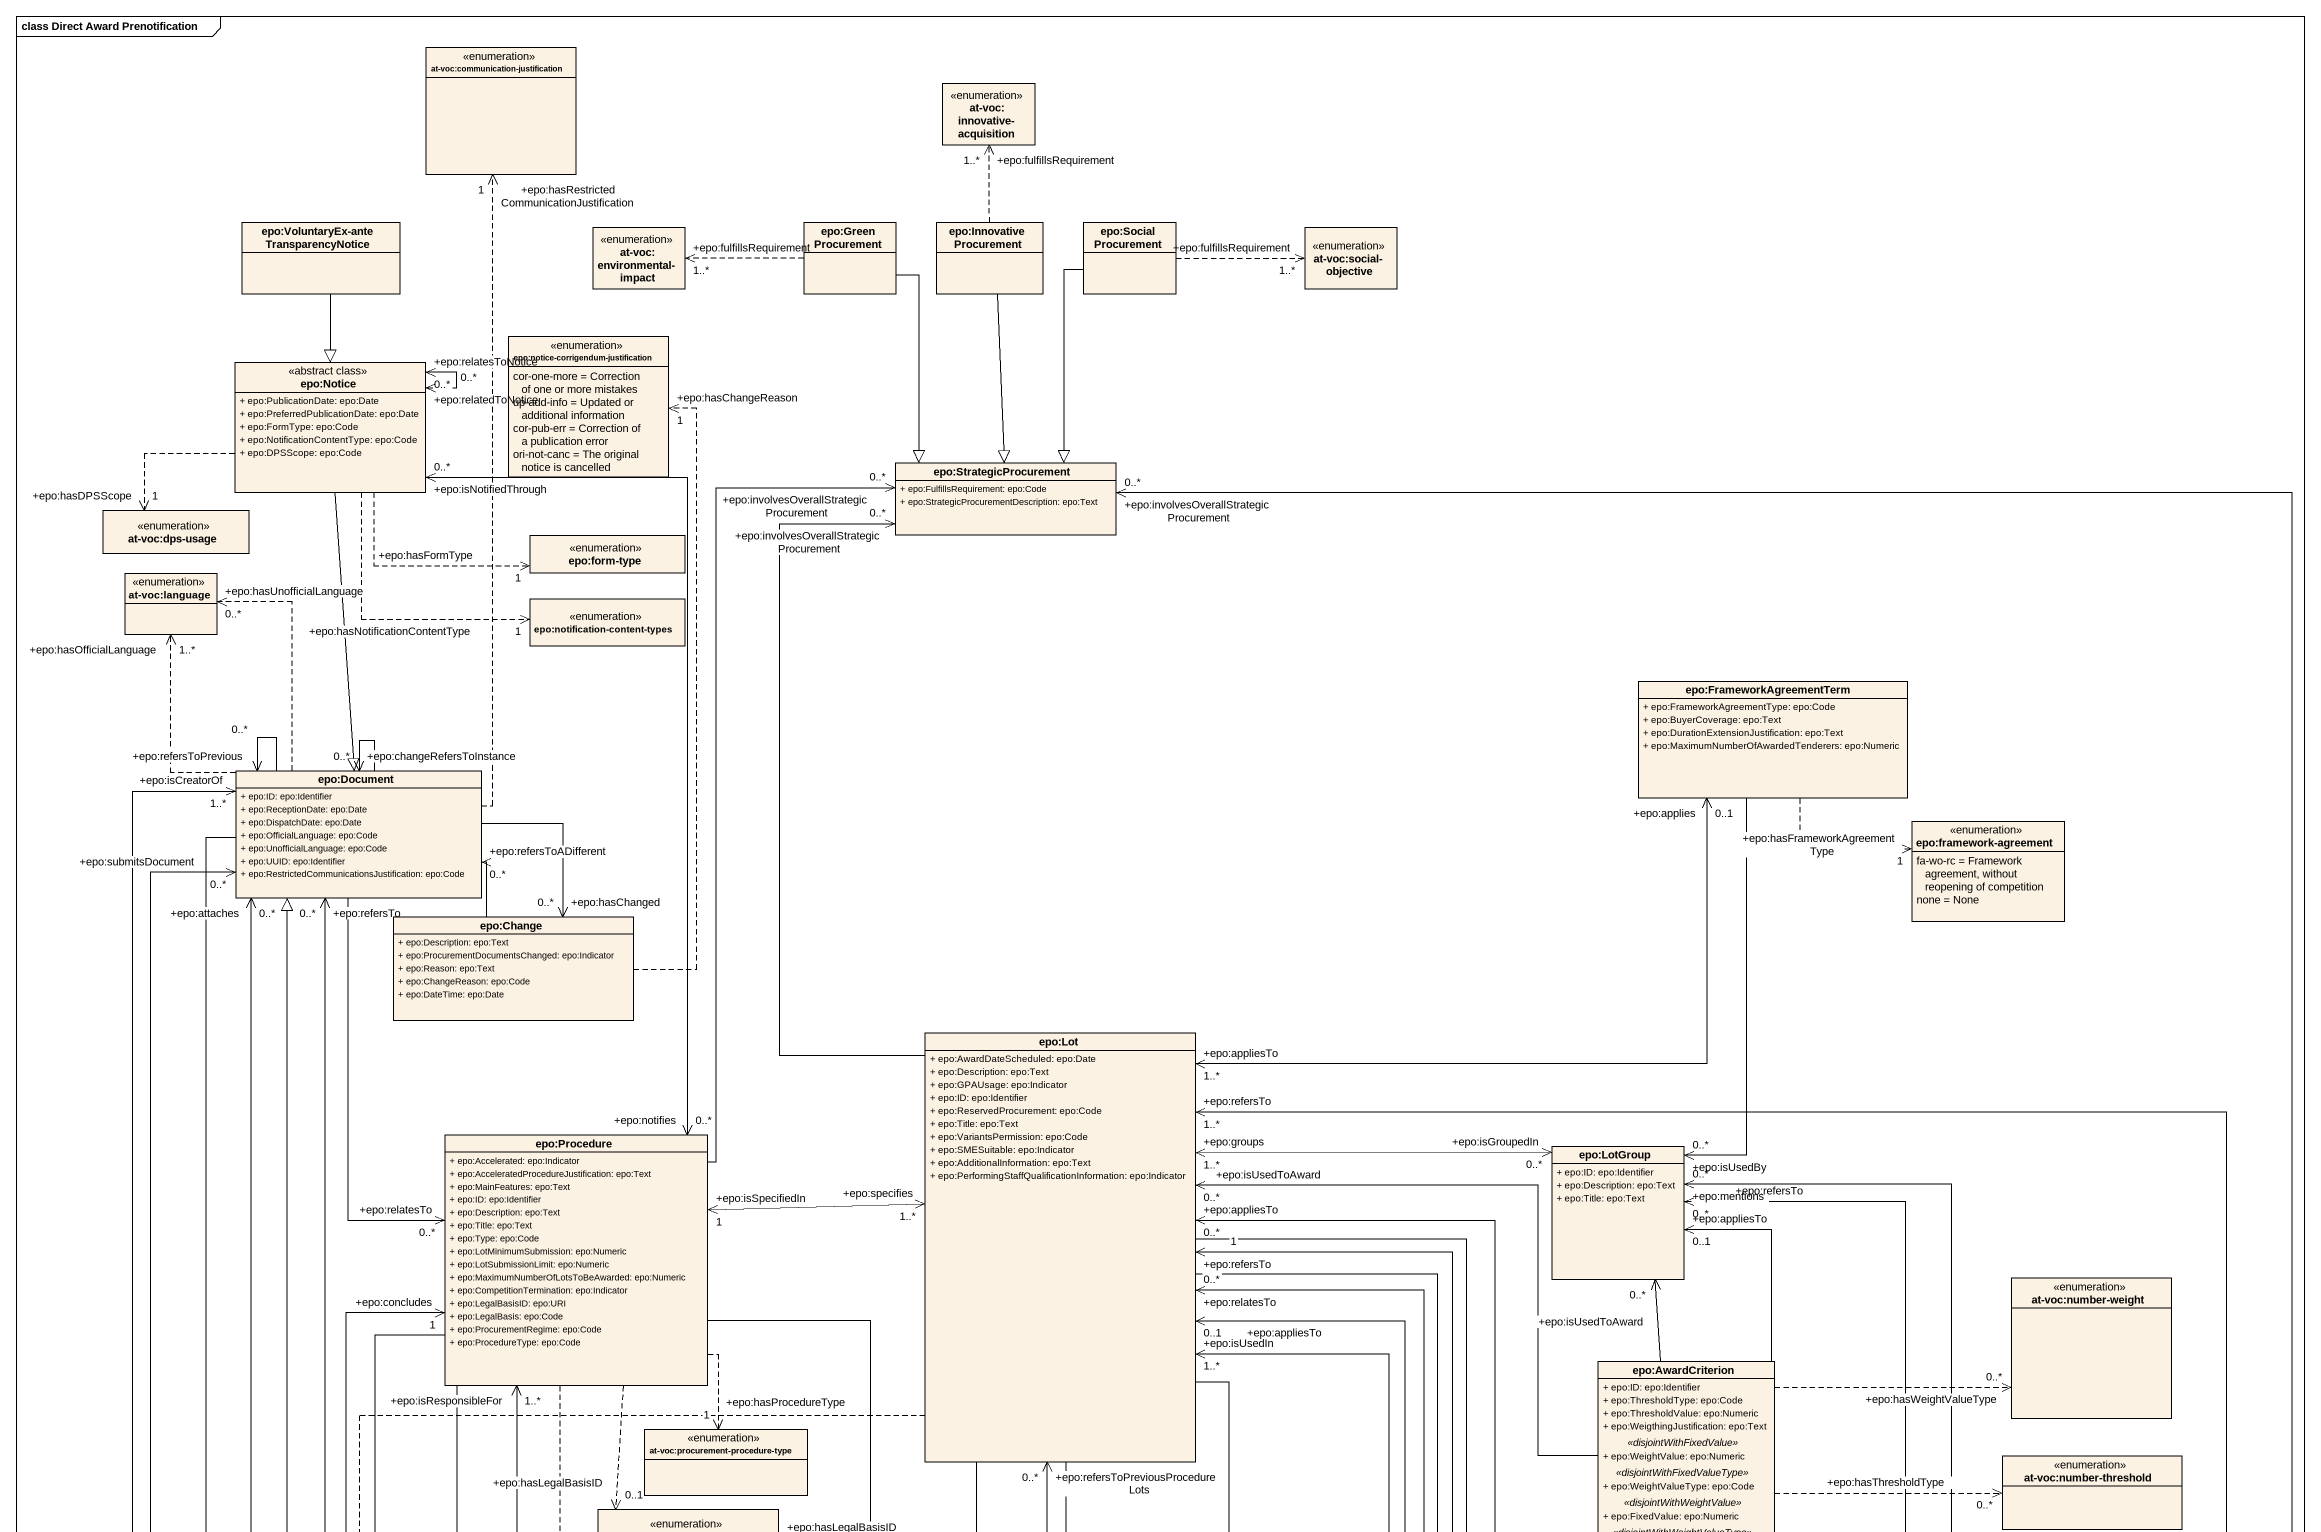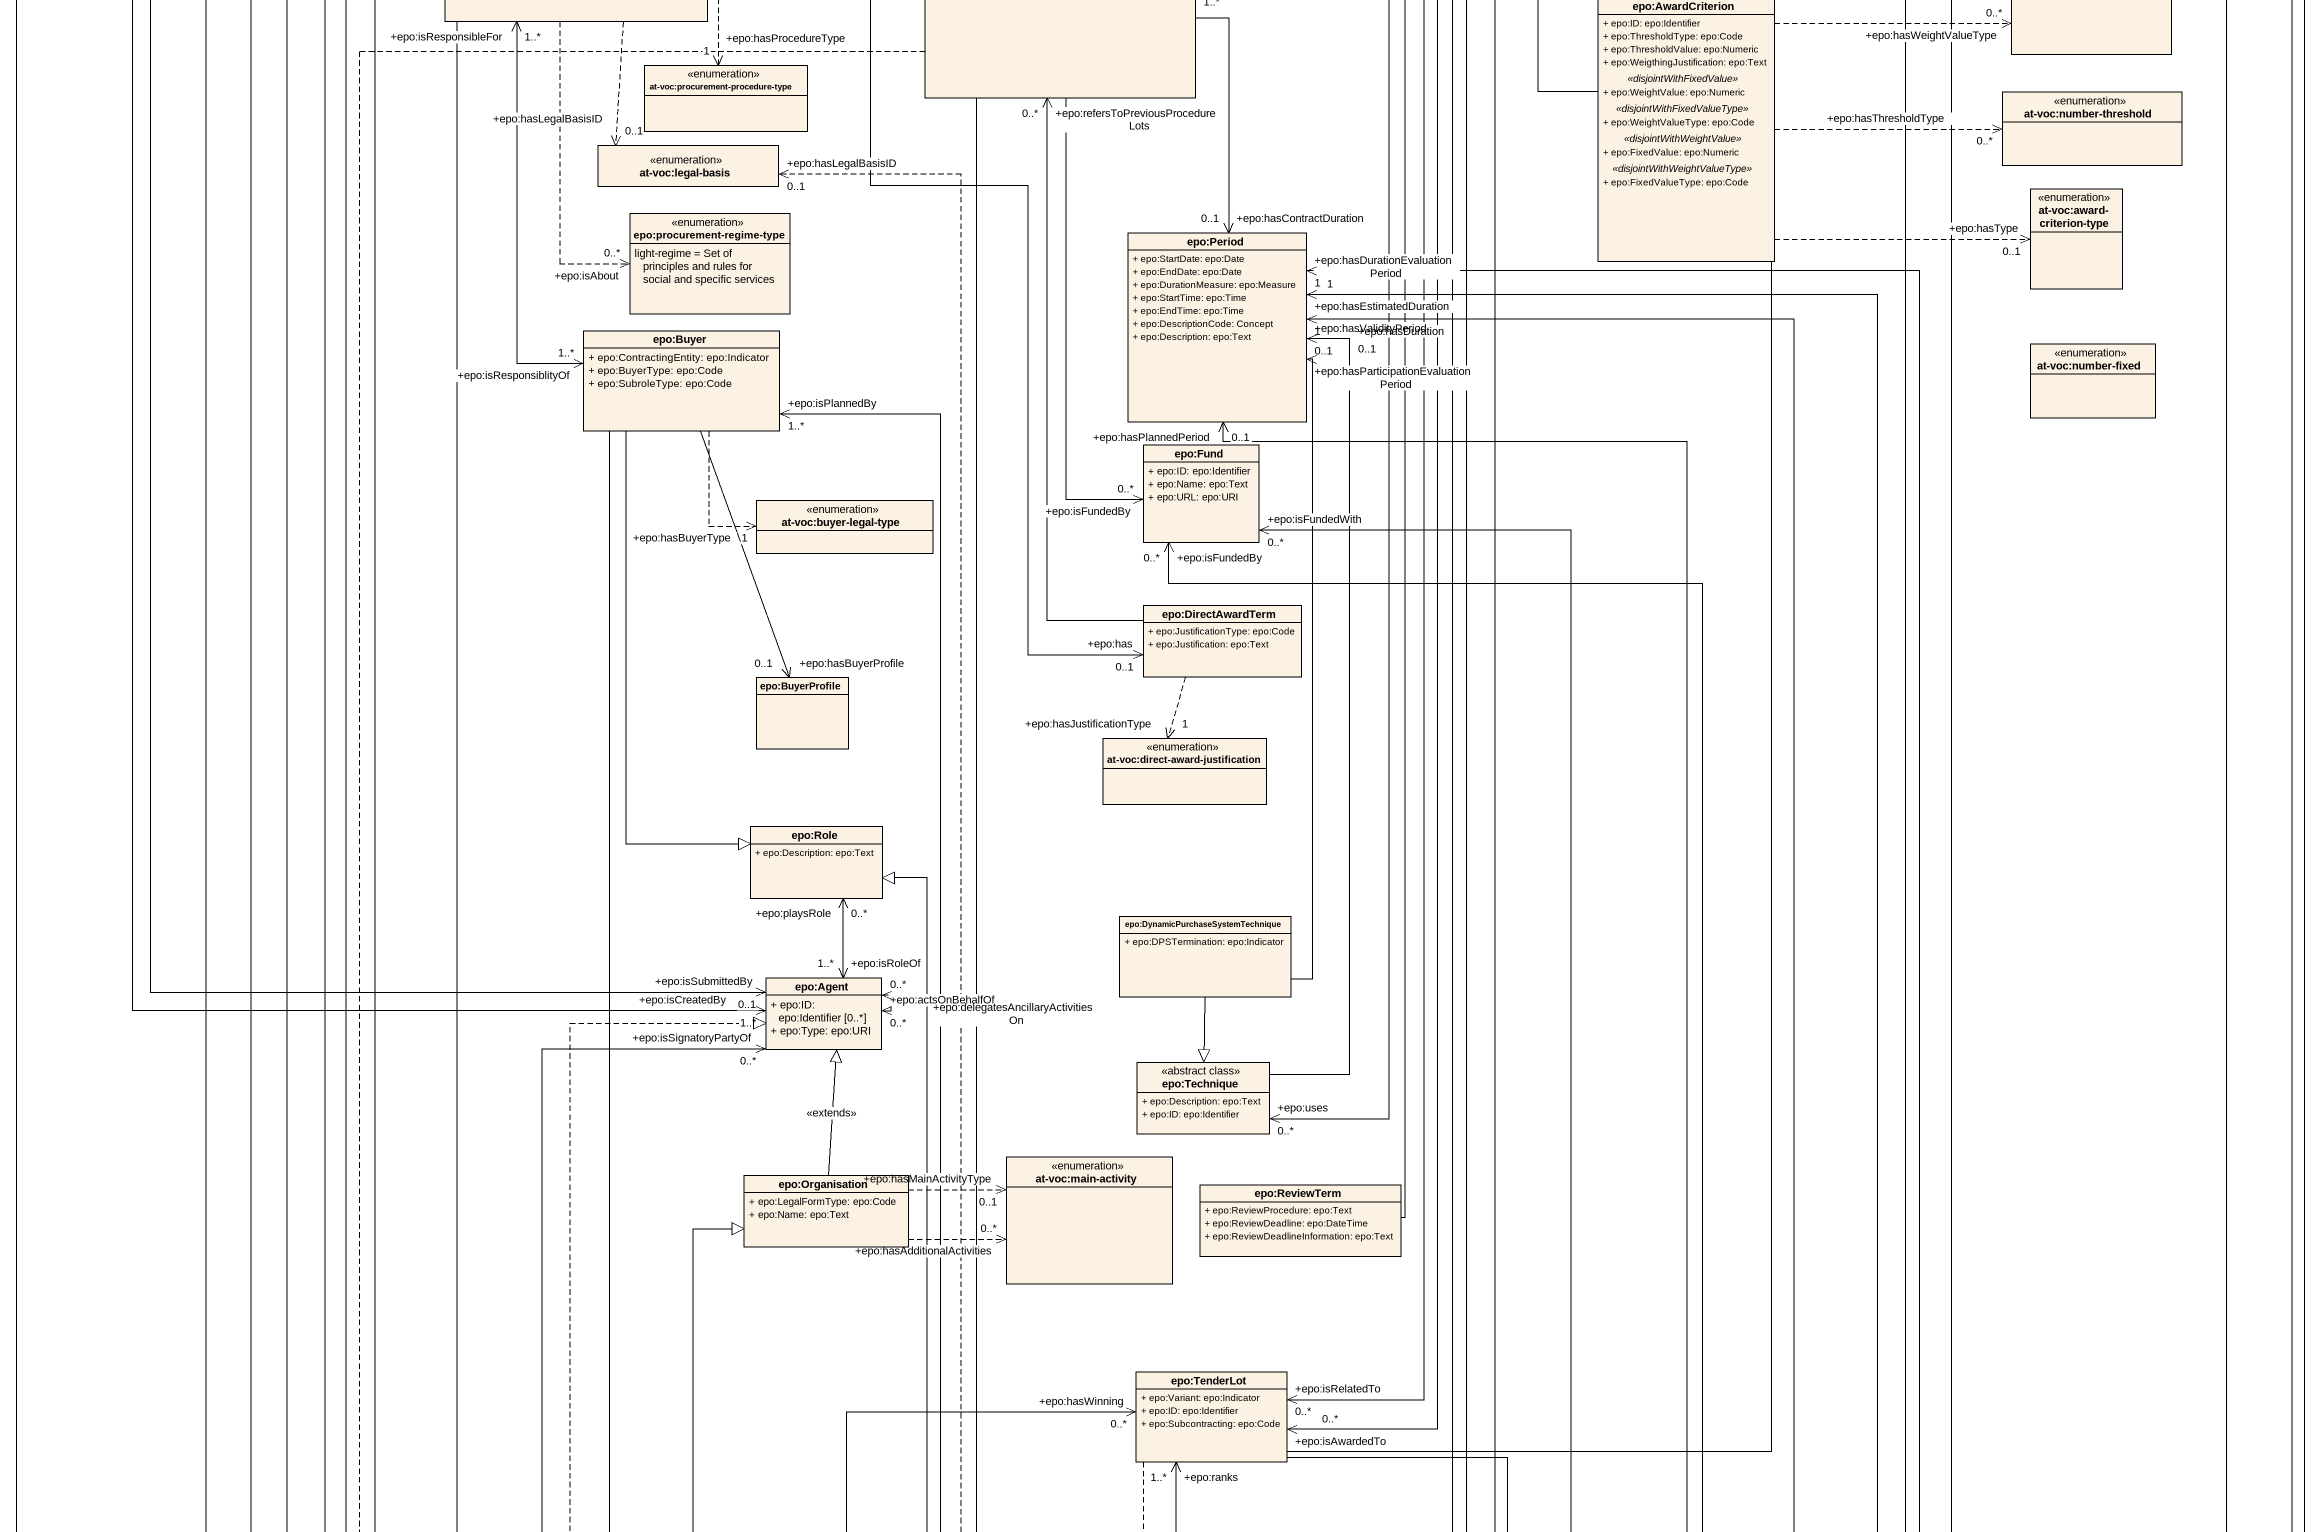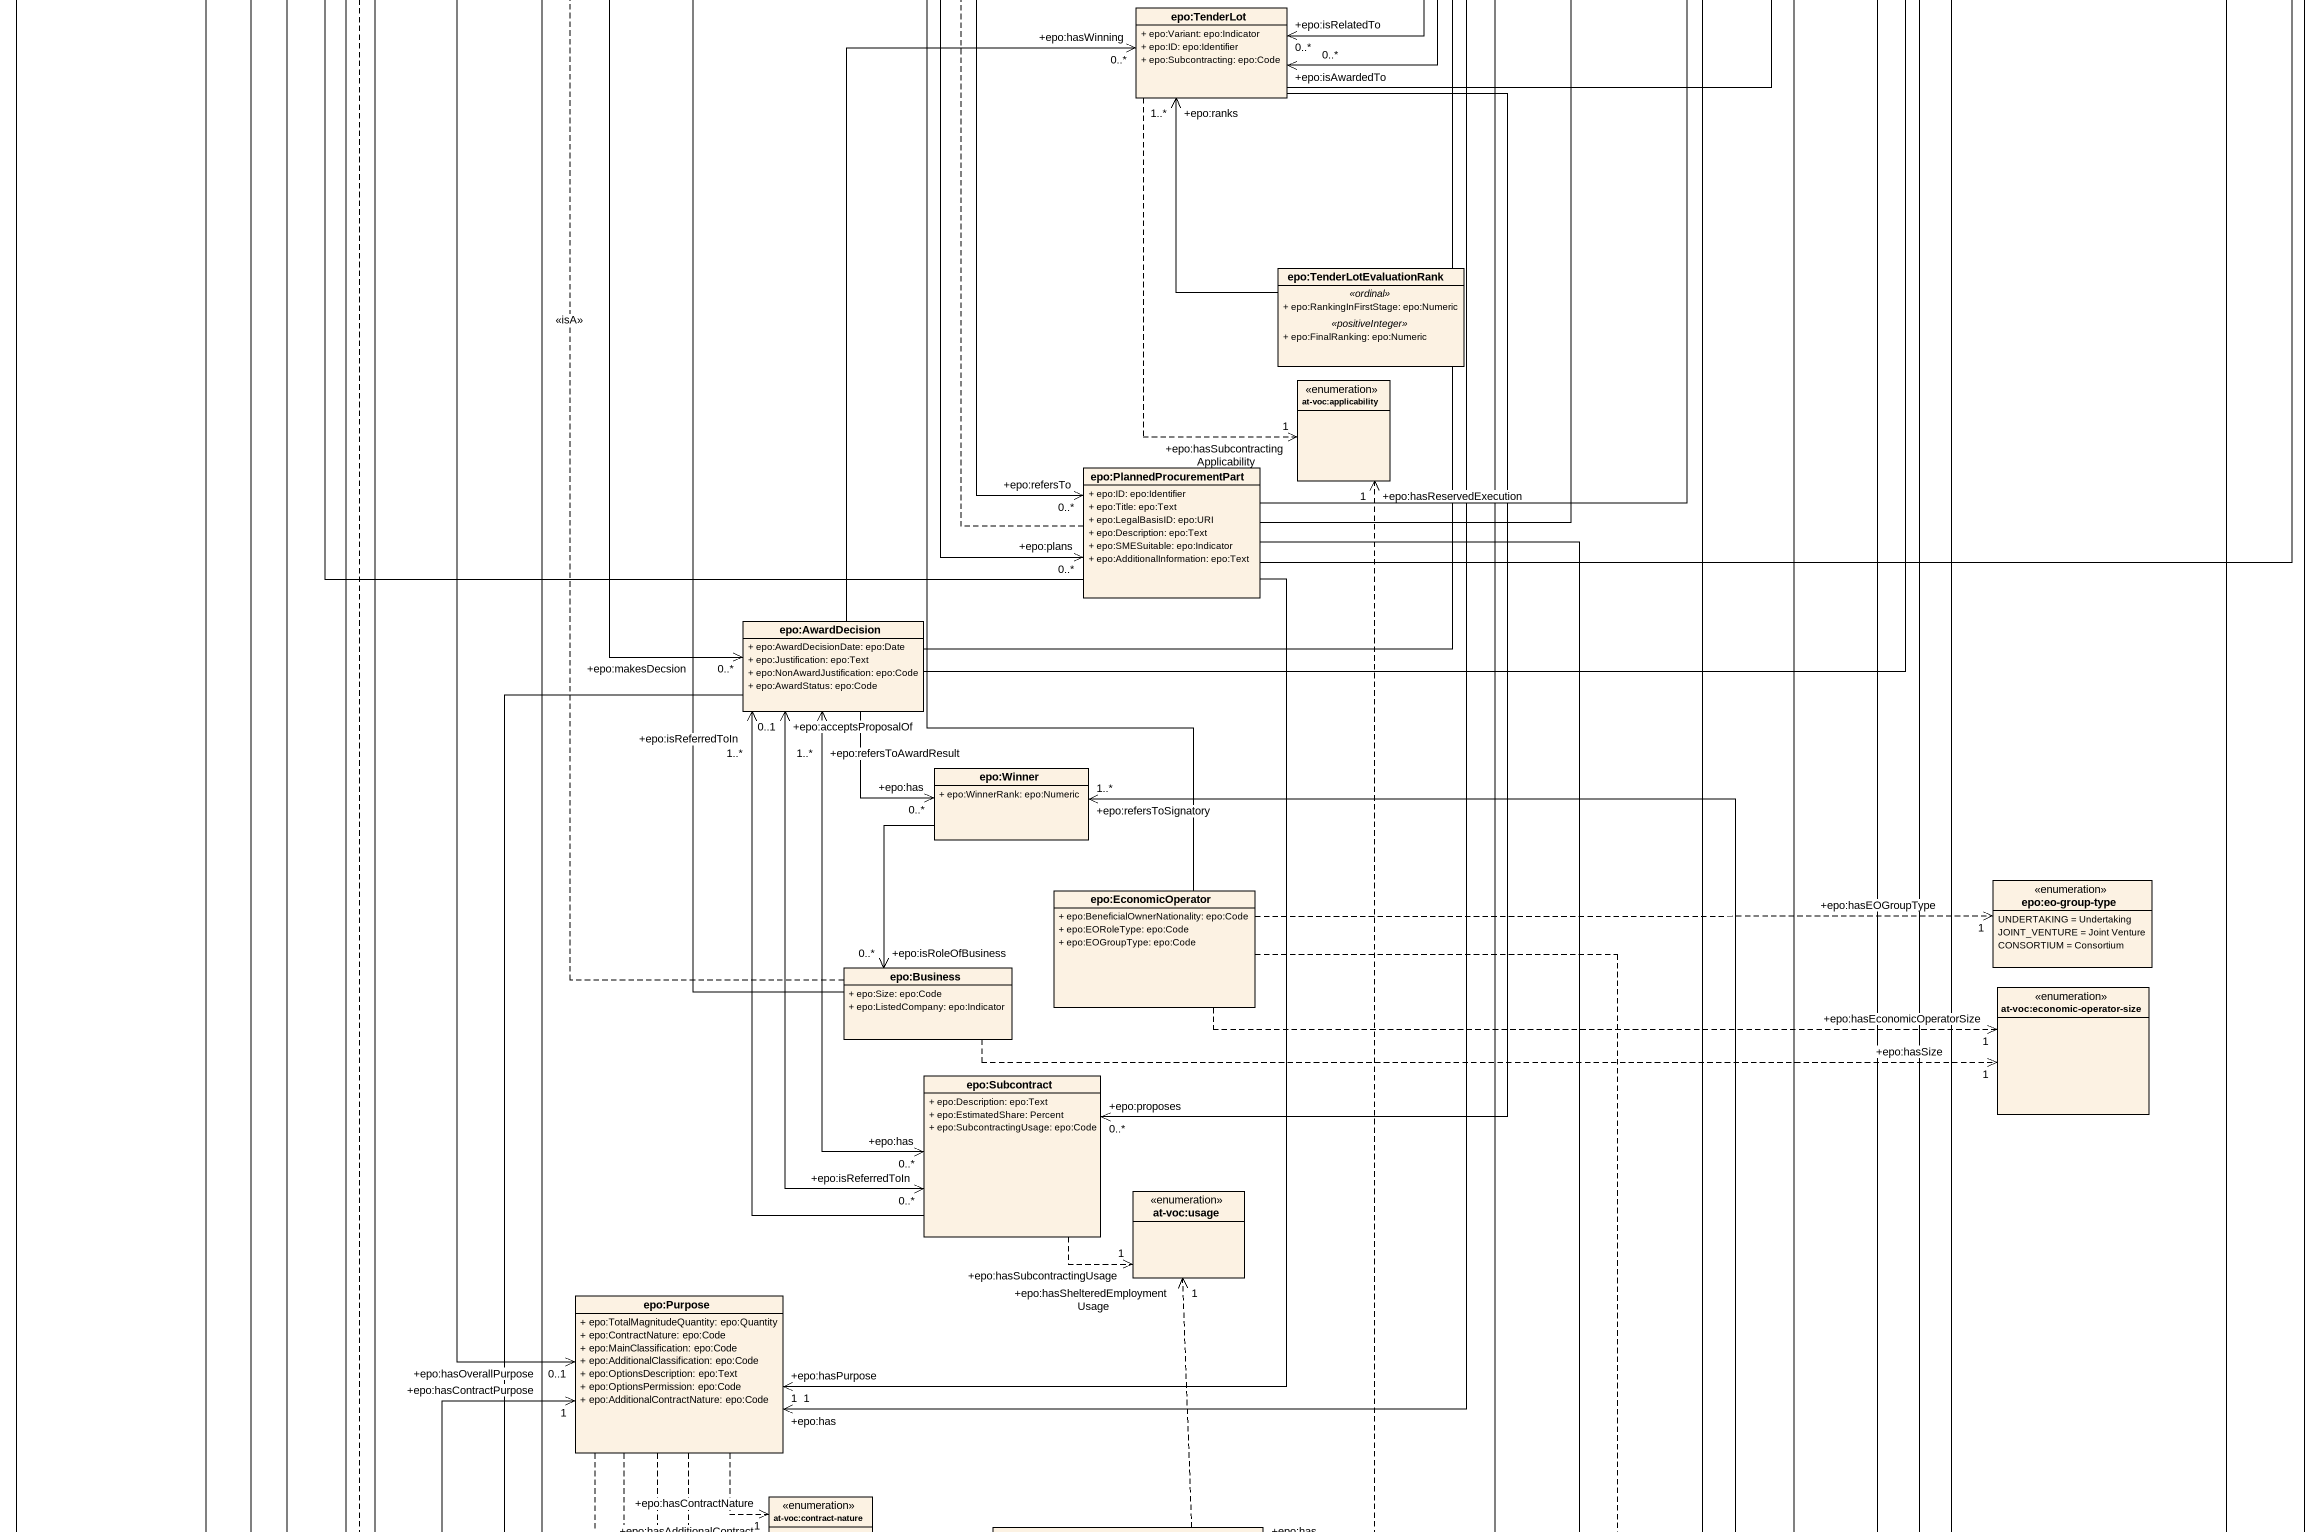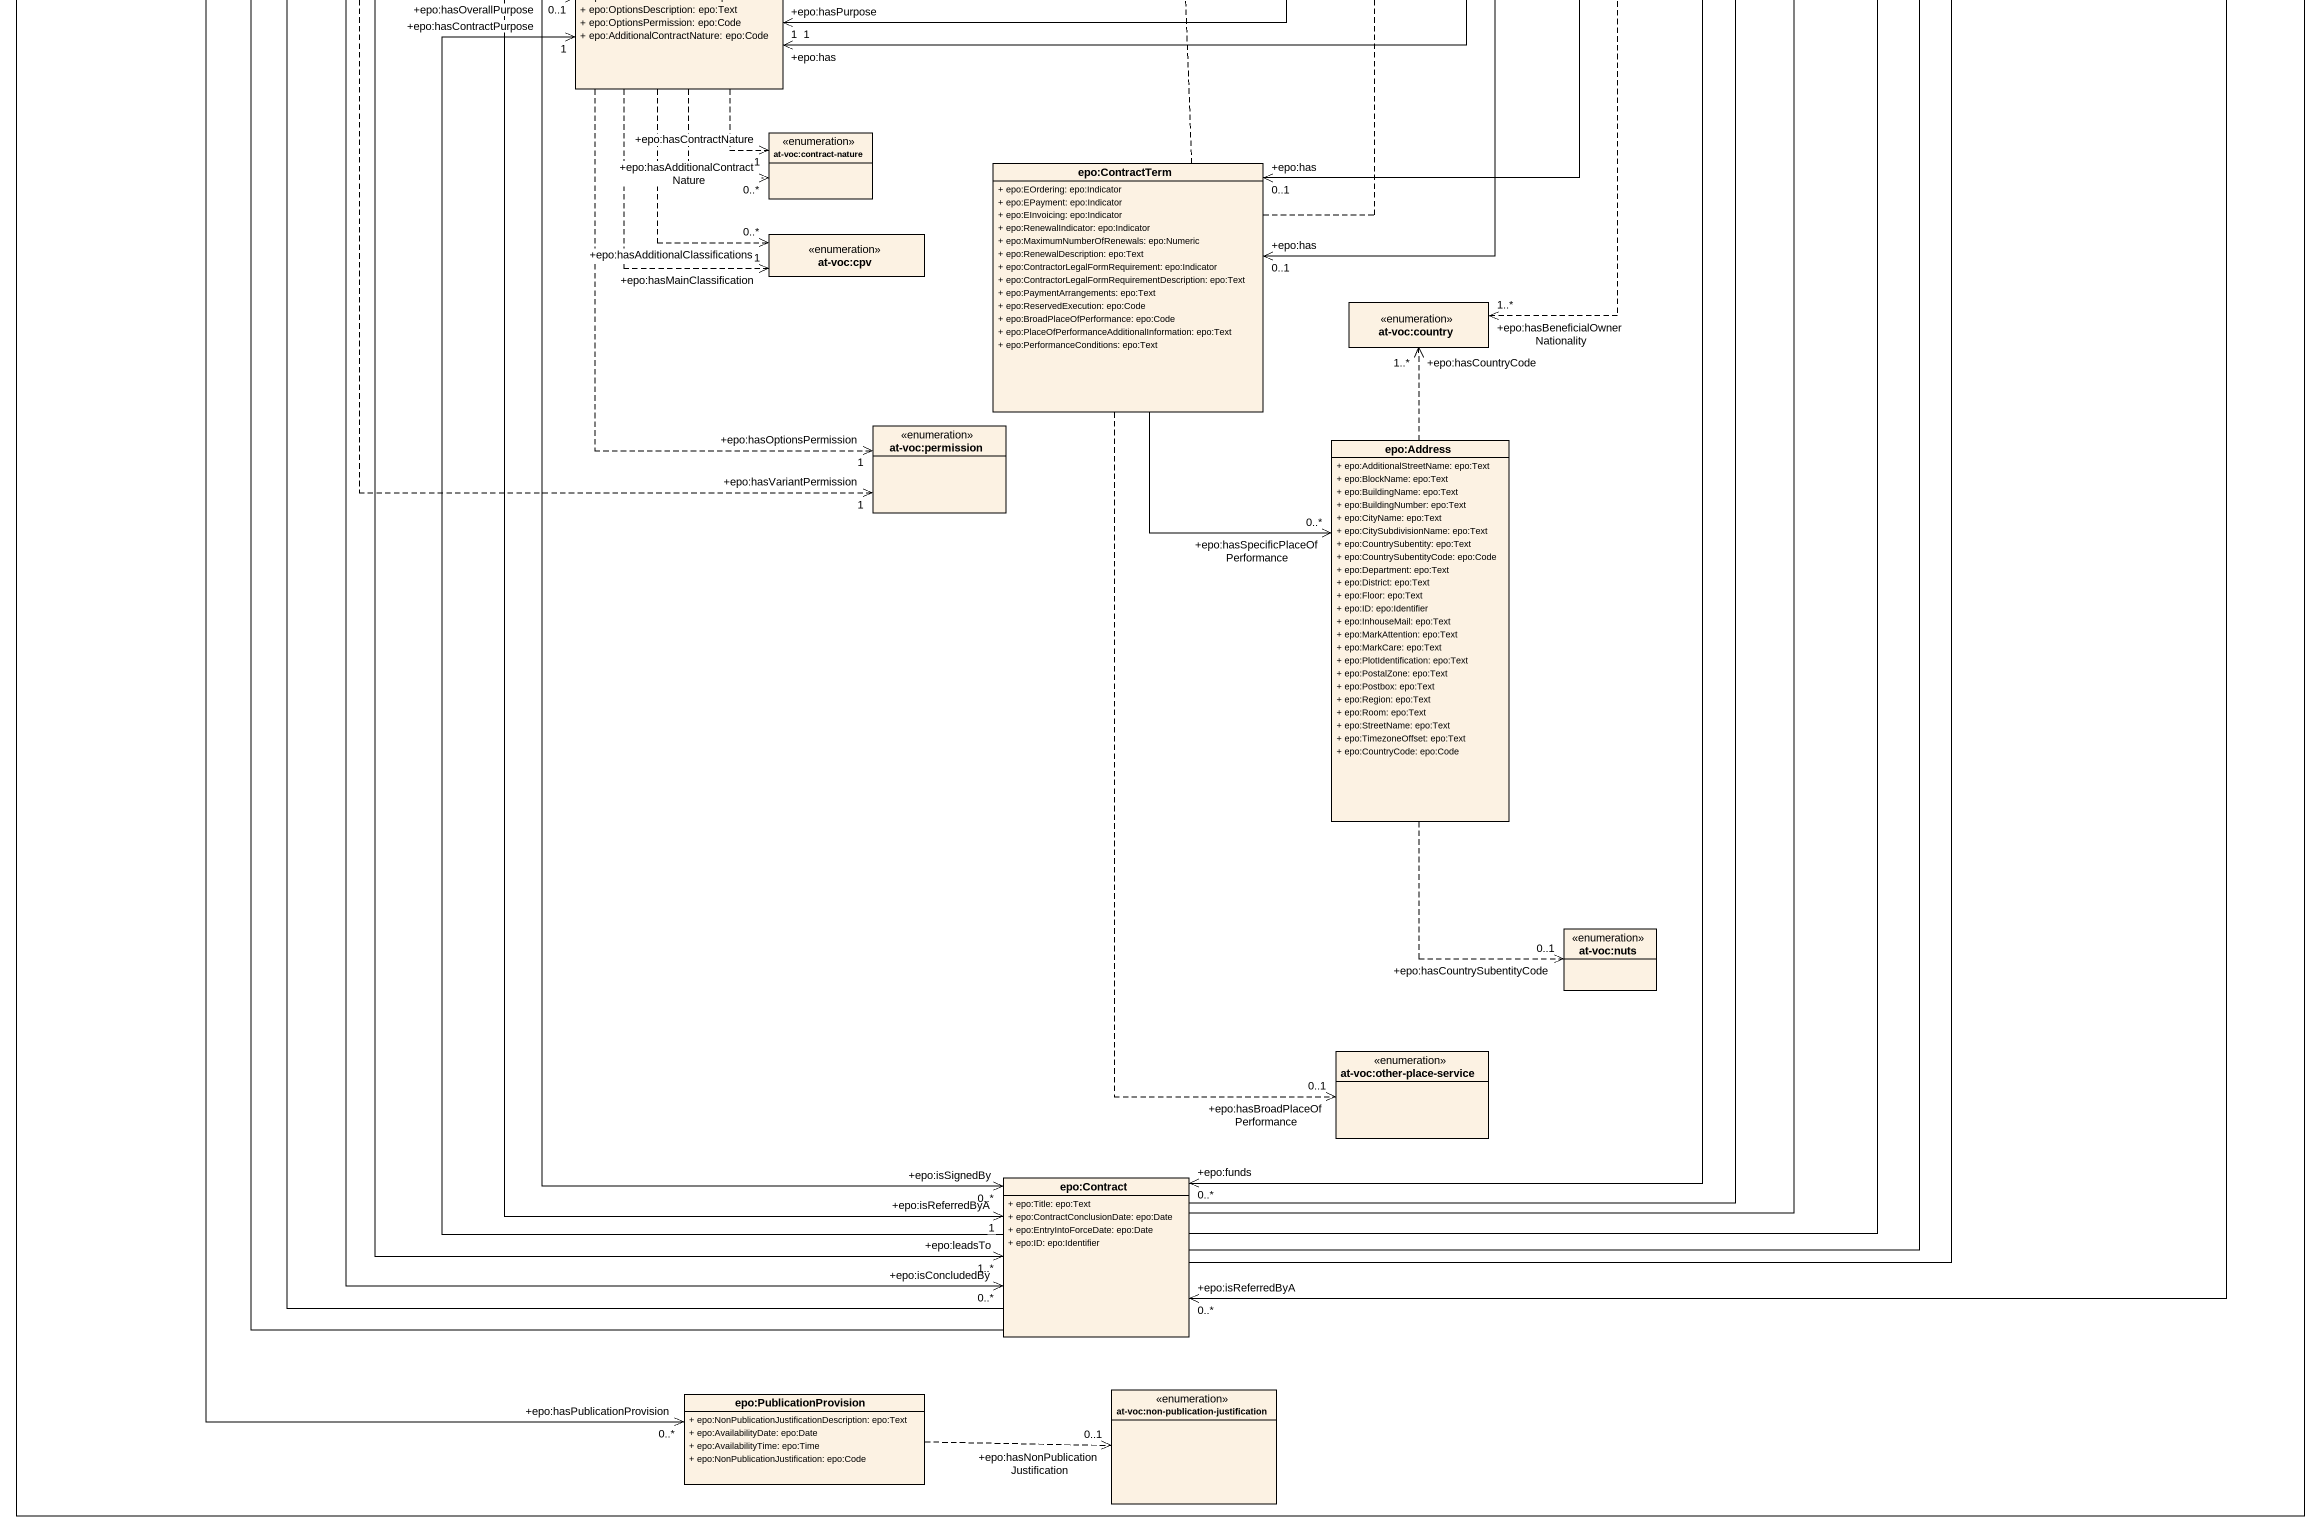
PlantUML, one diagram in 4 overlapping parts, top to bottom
@startuml
mainframe class Direct Award Prenotification
hide circle
hide empty members
skinparam classAttributeIconSize 0
enum "at-voc:communication-justification" as at_voc_communication
enum "at-voc:innovative-acquisition" as at_voc_innovative
class "epo:VoluntaryEx-anteTransparencyNotice" as epo_VoluntaryEx
enum "at-voc:environmental-impact" as at_voc_environmental_impact
class "epo:GreenProcurement" as epo_GreenProcurement
class "epo:InnovativeProcurement" as epo_InnovativeProcurement
class "epo:SocialProcurement" as epo_SocialProcurement
enum "at-voc:social-objective" as at_voc_social_objective
class "epo:Notice" as epo_Notice <<abstract class>> {
  + epo:PublicationDate: epo:Date
  + epo:PreferredPublicationDate: epo:Date
  + epo:FormType: epo:Code
  + epo:NotificationContentType: epo:Code
  + epo:DPSScope: epo:Code
}
enum "epo:notice-corrigendum-justification" as epo_notice_corrigendum {
  cor-one-more = Correction of one or more mistakes
  up-add-info = Updated or additional information
  cor-pub-err = Correction of a publication error
  ori-not-canc = The original notice is cancelled
}
class "epo:StrategicProcurement" as epo_StrategicProcurement {
  + epo:FulfillsRequirement: epo:Code
  + epo:StrategicProcurementDescription: epo:Text
}
enum "at-voc:dps-usage" as at_voc_dps_usage
enum "epo:form-type" as epo_form_type
enum "at-voc:language" as at_voc_language
enum "epo:notification-content-types" as epo_notification_content
class "epo:FrameworkAgreementTerm" as epo_FrameworkAgreementTerm {
  + epo:FrameworkAgreementType: epo:Code
  + epo:BuyerCoverage: epo:Text
  + epo:DurationExtensionJustification: epo:Text
  + epo:MaximumNumberOfAwardedTenderers: epo:Numeric
}
class "epo:Document" as epo_Document {
  + epo:ID: epo:Identifier
  + epo:ReceptionDate: epo:Date
  + epo:DispatchDate: epo:Date
  + epo:OfficialLanguage: epo:Code
  + epo:UnofficialLanguage: epo:Code
  + epo:UUID: epo:Identifier
  + epo:RestrictedCommunicationsJustification: epo:Code
}
enum "epo:framework-agreement" as epo_framework_agreement {
  fa-wo-rc = Framework agreement, without reopening of competition
  none = None
}
class "epo:Change" as epo_Change {
  + epo:Description: epo:Text
  + epo:ProcurementDocumentsChanged: epo:Indicator
  + epo:Reason: epo:Text
  + epo:ChangeReason: epo:Code
  + epo:DateTime: epo:Date
}
class "epo:Lot" as epo_Lot {
  + epo:AwardDateScheduled: epo:Date
  + epo:Description: epo:Text
  + epo:GPAUsage: epo:Indicator
  + epo:ID: epo:Identifier
  + epo:ReservedProcurement: epo:Code
  + epo:Title: epo:Text
  + epo:VariantsPermission: epo:Code
  + epo:SMESuitable: epo:Indicator
  + epo:AdditionalInformation: epo:Text
  + epo:PerformingStaffQualificationInformation: epo:Indicator
}
class "epo:Procedure" as epo_Procedure {
  + epo:Accelerated: epo:Indicator
  + epo:AcceleratedProcedureJustification: epo:Text
  + epo:MainFeatures: epo:Text
  + epo:ID: epo:Identifier
  + epo:Description: epo:Text
  + epo:Title: epo:Text
  + epo:Type: epo:Code
  + epo:LotMinimumSubmission: epo:Numeric
  + epo:LotSubmissionLimit: epo:Numeric
  + epo:MaximumNumberOfLotsToBeAwarded: epo:Numeric
  + epo:CompetitionTermination: epo:Indicator
  + epo:LegalBasisID: epo:URI
  + epo:LegalBasis: epo:Code
  + epo:ProcurementRegime: epo:Code
  + epo:ProcedureType: epo:Code
}
class "epo:LotGroup" as epo_LotGroup {
  + epo:ID: epo:Identifier
  + epo:Description: epo:Text
  + epo:Title: epo:Text
}
enum "at-voc:number-weight" as at_voc_number_weight
class "epo:AwardCriterion" as epo_AwardCriterion {
  + epo:ID: epo:Identifier
  + epo:ThresholdType: epo:Code
  + epo:ThresholdValue: epo:Numeric
  + epo:WeigthingJustification: epo:Text
  .. <<disjointWithFixedValue>> ..
  + epo:WeightValue: epo:Numeric
  .. <<disjointWithFixedValueType>> ..
  + epo:WeightValueType: epo:Code
  .. <<disjointWithWeightValue>> ..
  + epo:FixedValue: epo:Numeric
  .. <<disjointWithWeightValueType>> ..
  + epo:FixedValueType: epo:Code
}
enum "at-voc:procurement-procedure-type" as at_voc_procurement
enum "at-voc:number-threshold" as at_voc_number_threshold
enum "at-voc:legal-basis" as at_voc_legal_basis
enum "at-voc:award-criterion-type" as at_voc_award_criterion_type
enum "epo:procurement-regime-type" as epo_procurement_regime_type {
  light-regime = Set of principles and rules for social and specific services
}
class "epo:Period" as epo_Period {
  + epo:StartDate: epo:Date
  + epo:EndDate: epo:Date
  + epo:DurationMeasure: epo:Measure
  + epo:StartTime: epo:Time
  + epo:EndTime: epo:Time
  + epo:DescriptionCode: Concept
  + epo:Description: epo:Text
}
class "epo:Buyer" as epo_Buyer {
  + epo:ContractingEntity: epo:Indicator
  + epo:BuyerType: epo:Code
  + epo:SubroleType: epo:Code
}
enum "at-voc:number-fixed" as at_voc_number_fixed
class "epo:Fund" as epo_Fund {
  + epo:ID: epo:Identifier
  + epo:Name: epo:Text
  + epo:URL: epo:URI
}
enum "at-voc:buyer-legal-type" as at_voc_buyer_legal_type
class "epo:DirectAwardTerm" as epo_DirectAwardTerm {
  + epo:JustificationType: epo:Code
  + epo:Justification: epo:Text
}
class "epo:BuyerProfile" as epo_BuyerProfile
enum "at-voc:direct-award-justification" as at_voc_direct_award
class "epo:Role" as epo_Role {
  + epo:Description: epo:Text
}
class "epo:DynamicPurchaseSystemTechnique" as epo_DynamicPurchaseSystemTec {
  + epo:DPSTermination: epo:Indicator
}
class "epo:Agent" as epo_Agent {
  + epo:ID: epo:Identifier [0..*]
  + epo:Type: epo:URI
}
class "epo:Technique" as epo_Technique <<abstract class>> {
  + epo:Description: epo:Text
  + epo:ID: epo:Identifier
}
class "epo:Organisation" as epo_Organisation {
  + epo:LegalFormType: epo:Code
  + epo:Name: epo:Text
}
enum "at-voc:main-activity" as at_voc_main_activity
class "epo:ReviewTerm" as epo_ReviewTerm {
  + epo:ReviewProcedure: epo:Text
  + epo:ReviewDeadline: epo:DateTime
  + epo:ReviewDeadlineInformation: epo:Text
}
class "epo:TenderLot" as epo_TenderLot {
  + epo:Variant: epo:Indicator
  + epo:ID: epo:Identifier
  + epo:Subcontracting: epo:Code
}
class "epo:TenderLotEvaluationRank" as epo_TenderLotEvaluationRank {
  .. <<ordinal>> ..
  + epo:RankingInFirstStage: epo:Numeric
  .. <<positiveInteger>> ..
  + epo:FinalRanking: epo:Numeric
}
enum "at-voc:applicability" as at_voc_applicability
class "epo:PlannedProcurementPart" as epo_PlannedProcurementPart {
  + epo:ID: epo:Identifier
  + epo:Title: epo:Text
  + epo:LegalBasisID: epo:URI
  + epo:Description: epo:Text
  + epo:SMESuitable: epo:Indicator
  + epo:AdditionalInformation: epo:Text
}
class "epo:AwardDecision" as epo_AwardDecision {
  + epo:AwardDecisionDate: epo:Date
  + epo:Justification: epo:Text
  + epo:NonAwardJustification: epo:Code
  + epo:AwardStatus: epo:Code
}
class "epo:Winner" as epo_Winner {
  + epo:WinnerRank: epo:Numeric
}
enum "epo:eo-group-type" as epo_eo_group_type {
  UNDERTAKING = Undertaking
  JOINT_VENTURE = Joint Venture
  CONSORTIUM = Consortium
}
class "epo:EconomicOperator" as epo_EconomicOperator {
  + epo:BeneficialOwnerNationality: epo:Code
  + epo:EORoleType: epo:Code
  + epo:EOGroupType: epo:Code
}
class "epo:Business" as epo_Business {
  + epo:Size: epo:Code
  + epo:ListedCompany: epo:Indicator
}
enum "at-voc:economic-operator-size" as at_voc_economic_operator
class "epo:Subcontract" as epo_Subcontract {
  + epo:Description: epo:Text
  + epo:EstimatedShare: Percent
  + epo:SubcontractingUsage: epo:Code
}
enum "at-voc:usage" as at_voc_usage
class "epo:Purpose" as epo_Purpose {
  + epo:TotalMagnitudeQuantity: epo:Quantity
  + epo:ContractNature: epo:Code
  + epo:MainClassification: epo:Code
  + epo:AdditionalClassification: epo:Code
  + epo:OptionsDescription: epo:Text
  + epo:OptionsPermission: epo:Code
  + epo:AdditionalContractNature: epo:Code
}
enum "at-voc:contract-nature" as at_voc_contract_nature
class "epo:ContractTerm" as epo_ContractTerm {
  + epo:EOrdering: epo:Indicator
  + epo:EPayment: epo:Indicator
  + epo:EInvoicing: epo:Indicator
  + epo:RenewalIndicator: epo:Indicator
  + epo:MaximumNumberOfRenewals: epo:Numeric
  + epo:RenewalDescription: epo:Text
  + epo:ContractorLegalFormRequirement: epo:Indicator
  + epo:ContractorLegalFormRequirementDescription: epo:Text
  + epo:PaymentArrangements: epo:Text
  + epo:ReservedExecution: epo:Code
  + epo:BroadPlaceOfPerformance: epo:Code
  + epo:PlaceOfPerformanceAdditionalInformation: epo:Text
  + epo:PerformanceConditions: epo:Text
}
enum "at-voc:cpv" as at_voc_cpv
enum "at-voc:country" as at_voc_country
enum "at-voc:permission" as at_voc_permission
class "epo:Address" as epo_Address {
  + epo:AdditionalStreetName: epo:Text
  + epo:BlockName: epo:Text
  + epo:BuildingName: epo:Text
  + epo:BuildingNumber: epo:Text
  + epo:CityName: epo:Text
  + epo:CitySubdivisionName: epo:Text
  + epo:CountrySubentity: epo:Text
  + epo:CountrySubentityCode: epo:Code
  + epo:Department: epo:Text
  + epo:District: epo:Text
  + epo:Floor: epo:Text
  + epo:ID: epo:Identifier
  + epo:InhouseMail: epo:Text
  + epo:MarkAttention: epo:Text
  + epo:MarkCare: epo:Text
  + epo:PlotIdentification: epo:Text
  + epo:PostalZone: epo:Text
  + epo:Postbox: epo:Text
  + epo:Region: epo:Text
  + epo:Room: epo:Text
  + epo:StreetName: epo:Text
  + epo:TimezoneOffset: epo:Text
  + epo:CountryCode: epo:Code
}
enum "at-voc:nuts" as at_voc_nuts
enum "at-voc:other-place-service" as at_voc_other_place_service
class "epo:Contract" as epo_Contract {
  + epo:Title: epo:Text
  + epo:ContractConclusionDate: epo:Date
  + epo:EntryIntoForceDate: epo:Date
  + epo:ID: epo:Identifier
}
class "epo:PublicationProvision" as epo_PublicationProvision {
  + epo:NonPublicationJustificationDescription: epo:Text
  + epo:AvailabilityDate: epo:Date
  + epo:AvailabilityTime: epo:Time
  + epo:NonPublicationJustification: epo:Code
}
enum "at-voc:non-publication-justification" as at_voc_non_publication
epo_VoluntaryEx --|> epo_Notice
epo_GreenProcurement .left.> "+epo:fulfillsRequirement\n1..*" at_voc_environmental_impact
epo_GreenProcurement --|> epo_StrategicProcurement
epo_InnovativeProcurement .up.> "+epo:fulfillsRequirement\n1..*" at_voc_innovative
epo_InnovativeProcurement --|> epo_StrategicProcurement
epo_SocialProcurement .right.> "+epo:fulfillsRequirement\n1..*" at_voc_social_objective
epo_SocialProcurement --|> epo_StrategicProcurement
epo_Notice "+epo:relatedToNotice\n0..*" <--> "+epo:relatesToNotice\n0..*" epo_Notice
epo_Notice ..> "+epo:hasDPSScope\n1" at_voc_dps_usage
epo_Notice .right.> "+epo:hasFormType\n1" epo_form_type
epo_Notice ..> "+epo:hasNotificationContentType\n1" epo_notification_content
epo_Notice --|> epo_Document
epo_Notice "+epo:isNotifiedThrough\n0..*" <--> "+epo:notifies\n0..*" epo_Procedure
epo_FrameworkAgreementTerm ..> "+epo:hasFrameworkAgreementType\n1" epo_framework_agreement
epo_FrameworkAgreementTerm "+epo:applies\n0..1" <--> "+epo:appliesTo\n1..*" epo_Lot
epo_FrameworkAgreementTerm --> "+epo:isUsedBy\n0..*" epo_LotGroup
epo_Document .up.> "+epo:hasRestrictedCommunicationJustification\n1" at_voc_communication
epo_Document .up.> "+epo:hasUnofficialLanguage\n0..*" at_voc_language
epo_Document .up.> "+epo:hasOfficialLanguage\n1..*" at_voc_language
epo_Document --> "+epo:refersToPrevious\n0..*" epo_Document
epo_Document --> "+epo:changeRefersToInstance\n0..*" epo_Document
epo_Document --> "+epo:hasChanged\n0..*" epo_Change
epo_Document --> "+epo:relatesTo\n0..*" epo_Procedure
epo_Document "+epo:submitsDocument\n0..*" <--> "+epo:isSubmittedBy\n0..1" epo_Agent
epo_Document --> "+epo:hasPublicationProvision\n0..*" epo_PublicationProvision
epo_Change .up.> "+epo:hasChangeReason\n1" epo_notice_corrigendum
epo_Change -up-> "+epo:refersToADifferent\n0..*" epo_Document
epo_Lot -up-> "+epo:involvesOverallStrategicProcurement\n0..*" epo_StrategicProcurement
epo_Lot "+epo:groups\n1..*" <-right-> "+epo:isGroupedIn\n0..*" epo_LotGroup
epo_Lot --> "+epo:hasContractDuration\n0..1" epo_Period
epo_Lot --> "+epo:isFundedBy\n0..*" epo_Fund
epo_Lot --> "+epo:isAwardedTo\n0..*" epo_TenderLot
epo_Lot --> "+epo:refersTo\n0..*" epo_PlannedProcurementPart
epo_Lot --> "+epo:has\n1" epo_Purpose
epo_Lot "+epo:appliesTo\n0..*" <--> "+epo:has\n0..1" epo_ContractTerm
epo_Lot ..> "+epo:hasVariantPermission\n1" at_voc_permission
epo_Procedure -up-> "+epo:involvesOverallStrategicProcurement\n0..*" epo_StrategicProcurement
epo_Procedure "+epo:isSpecifiedIn\n1" <-right-> "+epo:specifies\n1..*" epo_Lot
epo_Procedure ..> "+epo:hasProcedureType\n1" at_voc_procurement
epo_Procedure ..> "+epo:hasLegalBasisID\n0..1" at_voc_legal_basis
epo_Procedure ..> "+epo:isAbout\n0..*" epo_procurement_regime_type
epo_Procedure "+epo:isResponsibleFor\n1..*" <--> "+epo:isResponsiblityOf\n1..*" epo_Buyer
epo_Procedure --> "+epo:has\n0..1" epo_DirectAwardTerm
epo_Procedure --> "+epo:hasOverallPurpose\n0..1" epo_Purpose
epo_Procedure "+epo:concludes\n1" <--> "+epo:isConcludedBy\n0..*" epo_Contract
epo_Procedure --> "+epo:leadsTo\n1..*" epo_Contract
epo_AwardCriterion -left-> "+epo:isUsedToAward\n0..*" epo_Lot
epo_AwardCriterion -up-> "+epo:isUsedToAward\n0..*" epo_LotGroup
epo_AwardCriterion .right.> "+epo:hasWeightValueType\n0..*" at_voc_number_weight
epo_AwardCriterion .right.> "+epo:hasThresholdType\n0..*" at_voc_number_threshold
epo_AwardCriterion .right.> "+epo:hasType\n0..1" at_voc_award_criterion_type
epo_Buyer ..> "+epo:hasBuyerType\n1" at_voc_buyer_legal_type
epo_Buyer --> "+epo:hasBuyerProfile\n0..1" epo_BuyerProfile
epo_Buyer --|> epo_Role
epo_Buyer "+epo:isPlannedBy\n1..*" <--> "+epo:plans\n0..*" epo_PlannedProcurementPart
epo_Buyer --> "+epo:makesDecsion\n0..*" epo_AwardDecision
epo_DirectAwardTerm -up-> "+epo:refersToPreviousProcedureLots\n0..*" epo_Lot
epo_DirectAwardTerm ..> "+epo:hasJustificationType\n1" at_voc_direct_award
epo_DynamicPurchaseSystemTec -up-> "+epo:hasParticipationEvaluationPeriod\n0..1" epo_Period
epo_DynamicPurchaseSystemTec --|> epo_Technique
epo_Agent "+epo:isCreatedBy\n1..*" <-up-> "+epo:isCreatorOf\n1..*" epo_Document
epo_Agent "+epo:isRoleOf\n1..*" <-up-> "+epo:playsRole\n0..*" epo_Role
epo_Agent "+epo:actsOnBehalfOf\n0..*" <--> "+epo:delegatesAncillaryActivitiesOn\n0..*" epo_Agent
epo_Technique "+epo:uses\n0..*" <-up-> "+epo:isUsedIn\n1..*" epo_Lot
epo_Technique -up-> "+epo:hasValidityPeriod\n0..1" epo_Period
epo_Organisation -up-|> epo_Agent : <<extends>>
epo_Organisation .right.> "+epo:hasAdditionalActivities\n0..*" at_voc_main_activity
epo_Organisation .right.> "+epo:hasMainActivityType\n0..1" at_voc_main_activity
epo_ReviewTerm -up-> "+epo:appliesTo\n0..1" epo_Lot
epo_TenderLot "+epo:isRelatedTo\n0..*" <-up-> "+epo:relatesTo\n0..*" epo_Lot
epo_TenderLot -up-> "+epo:appliesTo\n0..1" epo_LotGroup
epo_TenderLot ..> "+epo:hasSubcontractingApplicability\n1" at_voc_applicability
epo_TenderLot --> "+epo:proposes\n0..*" epo_Subcontract
epo_TenderLotEvaluationRank -up-> "+epo:ranks\n1..*" epo_TenderLot
epo_PlannedProcurementPart -up-> "+epo:involvesOverallStrategicProcurement\n0..*" epo_StrategicProcurement
epo_PlannedProcurementPart -up-> "+epo:refersTo\n0..*" epo_Document
epo_PlannedProcurementPart .up.> "+epo:hasLegalBasisID\n0..1" at_voc_legal_basis
epo_PlannedProcurementPart -up-> "+epo:hasPlannedPeriod\n0..1" epo_Period
epo_PlannedProcurementPart -up-> "+epo:isFundedWith\n0..*" epo_Fund
epo_PlannedProcurementPart --> "+epo:hasPurpose\n1" epo_Purpose
epo_PlannedProcurementPart --> "+epo:has\n0..1" epo_ContractTerm
epo_AwardDecision -up-> "+epo:refersTo\n1" epo_Lot
epo_AwardDecision -up-> "+epo:refersTo\n0..*" epo_LotGroup
epo_AwardDecision -up-> "+epo:hasWinning\n0..*" epo_TenderLot
epo_AwardDecision --> "+epo:has\n0..*" epo_Winner
epo_AwardDecision --> "+epo:isReferredByA\n1" epo_Contract
epo_Winner --> "+epo:isRoleOfBusiness\n0..*" epo_Business
epo_EconomicOperator -up-|> epo_Role
epo_EconomicOperator .right.> "+epo:hasEOGroupType\n1" epo_eo_group_type
epo_EconomicOperator .right.> "+epo:hasEconomicOperatorSize\n1" at_voc_economic_operator
epo_EconomicOperator ..> "+epo:hasBeneficialOwnerNationality\n1..*" at_voc_country
epo_Business .up.|> epo_Agent : <<isA>>
epo_Business -up-|> epo_Organisation
epo_Business .right.> "+epo:hasSize\n1" at_voc_economic_operator
epo_Subcontract "+epo:isReferredToIn\n0..*" <-up-> "+epo:acceptsProposalOf\n0..1" epo_AwardDecision
epo_Subcontract -up-> "+epo:isReferredToIn\n1..*" epo_AwardDecision
epo_Subcontract "+epo:has\n0..*" <-up-> "+epo:refersToAwardResult\n1..*" epo_AwardDecision
epo_Subcontract .right.> "+epo:hasSubcontractingUsage\n1" at_voc_usage
epo_Purpose ..> "+epo:hasAdditionalContractNature\n0..*" at_voc_contract_nature
epo_Purpose ..> "+epo:hasContractNature\n1" at_voc_contract_nature
epo_Purpose ..> "+epo:hasAdditionalClassifications\n0..*" at_voc_cpv
epo_Purpose ..> "+epo:hasMainClassification\n1" at_voc_cpv
epo_Purpose ..> "+epo:hasOptionsPermission\n1" at_voc_permission
epo_ContractTerm .up.> "+epo:hasReservedExecution\n1" at_voc_applicability
epo_ContractTerm .up.> "+epo:hasShelteredEmploymentUsage\n1" at_voc_usage
epo_ContractTerm --> "+epo:hasSpecificPlaceOfPerformance\n0..*" epo_Address
epo_ContractTerm ..> "+epo:hasBroadPlaceOfPerformance\n0..1" at_voc_other_place_service
epo_Address .up.> "+epo:hasCountryCode\n1..*" at_voc_country
epo_Address ..> "+epo:hasCountrySubentityCode\n0..1" at_voc_nuts
epo_Contract -up-> "+epo:attaches\n0..*" epo_Document
epo_Contract -up-|> epo_Document
epo_Contract "+epo:isReferredByA\n0..*" <-up-> "+epo:refersTo\n1..*" epo_Lot
epo_Contract -up-> "+epo:mentions\n0..*" epo_LotGroup
epo_Contract -up-> "+epo:hasDurationEvaluationPeriod\n1" epo_Period
epo_Contract -up-> "+epo:hasEstimatedDuration\n1" epo_Period
epo_Contract -up-> "+epo:hasDuration\n1" epo_Period
epo_Contract "+epo:funds\n0..*" <-up-> "+epo:isFundedBy\n0..*" epo_Fund
epo_Contract "+epo:isSignedBy\n0..*" <-up-> "+epo:isSignatoryPartyOf\n0..*" epo_Agent
epo_Contract -up-> "+epo:refersToSignatory\n1..*" epo_Winner
epo_Contract -up-> "+epo:hasContractPurpose\n1" epo_Purpose
epo_PublicationProvision .right.> "+epo:hasNonPublicationJustification\n0..1" at_voc_non_publication
@enduml
